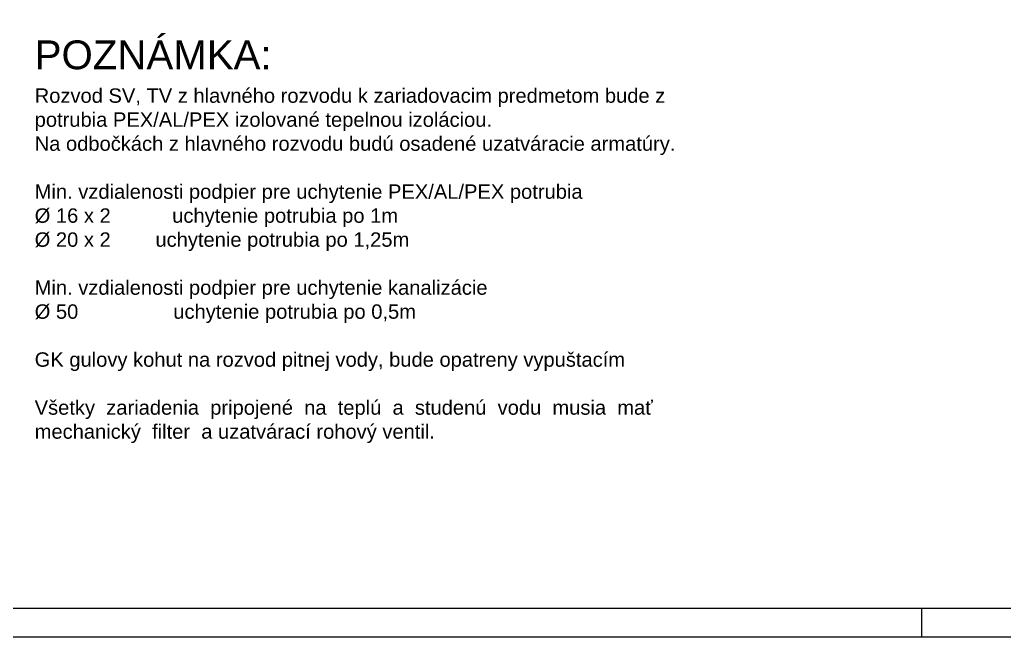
# Model space of a CAD drawing. Header units: millimetres. Extents: x 81329 to 439548, y 1718 to 95447.
# Drawn here: x 389269 to 397815, y 1718 to 7082 of the extents above; entities that cross this region are included whole.
import ezdxf

# ---------------------------------------------------------------- set-up
doc = ezdxf.new("R2010")
doc.units = ezdxf.units.MM
doc.header["$LTSCALE"] = 100
doc.layers.add('stavba-voda', color=5, linetype='Continuous')
doc.styles.add('_TCW_TXTSTY_9', font='arial.ttf', dxfattribs={"height": 182.400009})

msp = doc.modelspace()

# ---------------------------------------------------------------- linework, layer by layer
at = {"lineweight": 5}
msp.add_line((397099.03, 1718.2), (397099.03, 1968.2), dxfattribs=at)
for points in [[(407599.03, 1718.2), (376099.03, 1718.2), (376099.03, 16568.2), (407599.03, 16568.2)], [(407349.03, 1968.2), (376349.03, 1968.2), (376349.03, 16318.2), (407349.03, 16318.2)]]:
    msp.add_lwpolyline(points, close=True, dxfattribs=at)

# ---------------------------------------------------------------- texts
at = {"layer": 'stavba-voda', "color": 5, "insert": (389398.912, 6901.917, 0), "char_height": 155.750394, "width": 5632.43396, "attachment_point": 1, "style": '_TCW_TXTSTY_9'}
msp.add_mtext('{\\fArial|b0|i0|c238|p34;\\H1.60513x;\\C0;POZNÁMKA\\fArial|b0|i0|c0|p34;:\\fArial|b0|i0|c238|p34;\\P\\H0.5x;Rozvod SV, TV z hlavného rozvodu k zariadovacim predmetom bude z potrubia PEX/AL/PEX izolované tepelnou izoláciou.^JNa odbočkách z hlavného rozvodu budú osadené uzatváracie armatúry.\\P \\P\\pxt7;Min. vzdialenosti podpier pre uchytenie PEX/AL/PEX potrubia\\P\\ptz;Ø 16 x 2           uchytenie potrubia po 1m\\PØ 20 x 2        uchytenie potrubia po 1,25m\\P\\PMin. vzdialenosti podpier pre uchytenie kanalizácie\\PØ 50                 uchytenie potrubia po 0,5m\\P\\PGK gulovy kohut na rozvod pitnej vody, bude opatreny vypuštacím \\P\\PVšetky  zariadenia  pripojené  na  teplú  a  studenú  vodu  musia  mať  mechanický  filter  a uzatvárací rohový ventil.}', dxfattribs=at)

doc.saveas('drawing.dxf')
